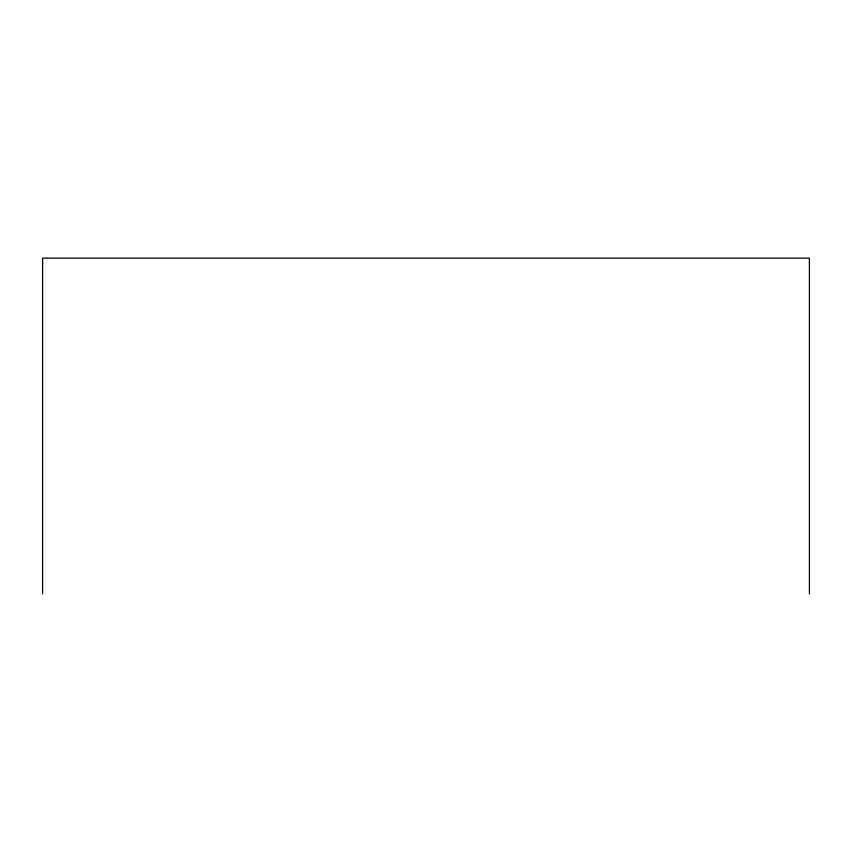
<?xml version="1.0" encoding="UTF-8"?>
<svg xmlns="http://www.w3.org/2000/svg" width="852" height="852" viewBox="0 0 852 852"><rect width="100%" height="100%" fill="white"/><g stroke="black" fill="none" stroke-linecap="round" stroke-linejoin="round"><path stroke-width="1.28" d="M809.4 593.865L809.4 258.135L42.6 258.135L42.6 593.865"/></g></svg>
